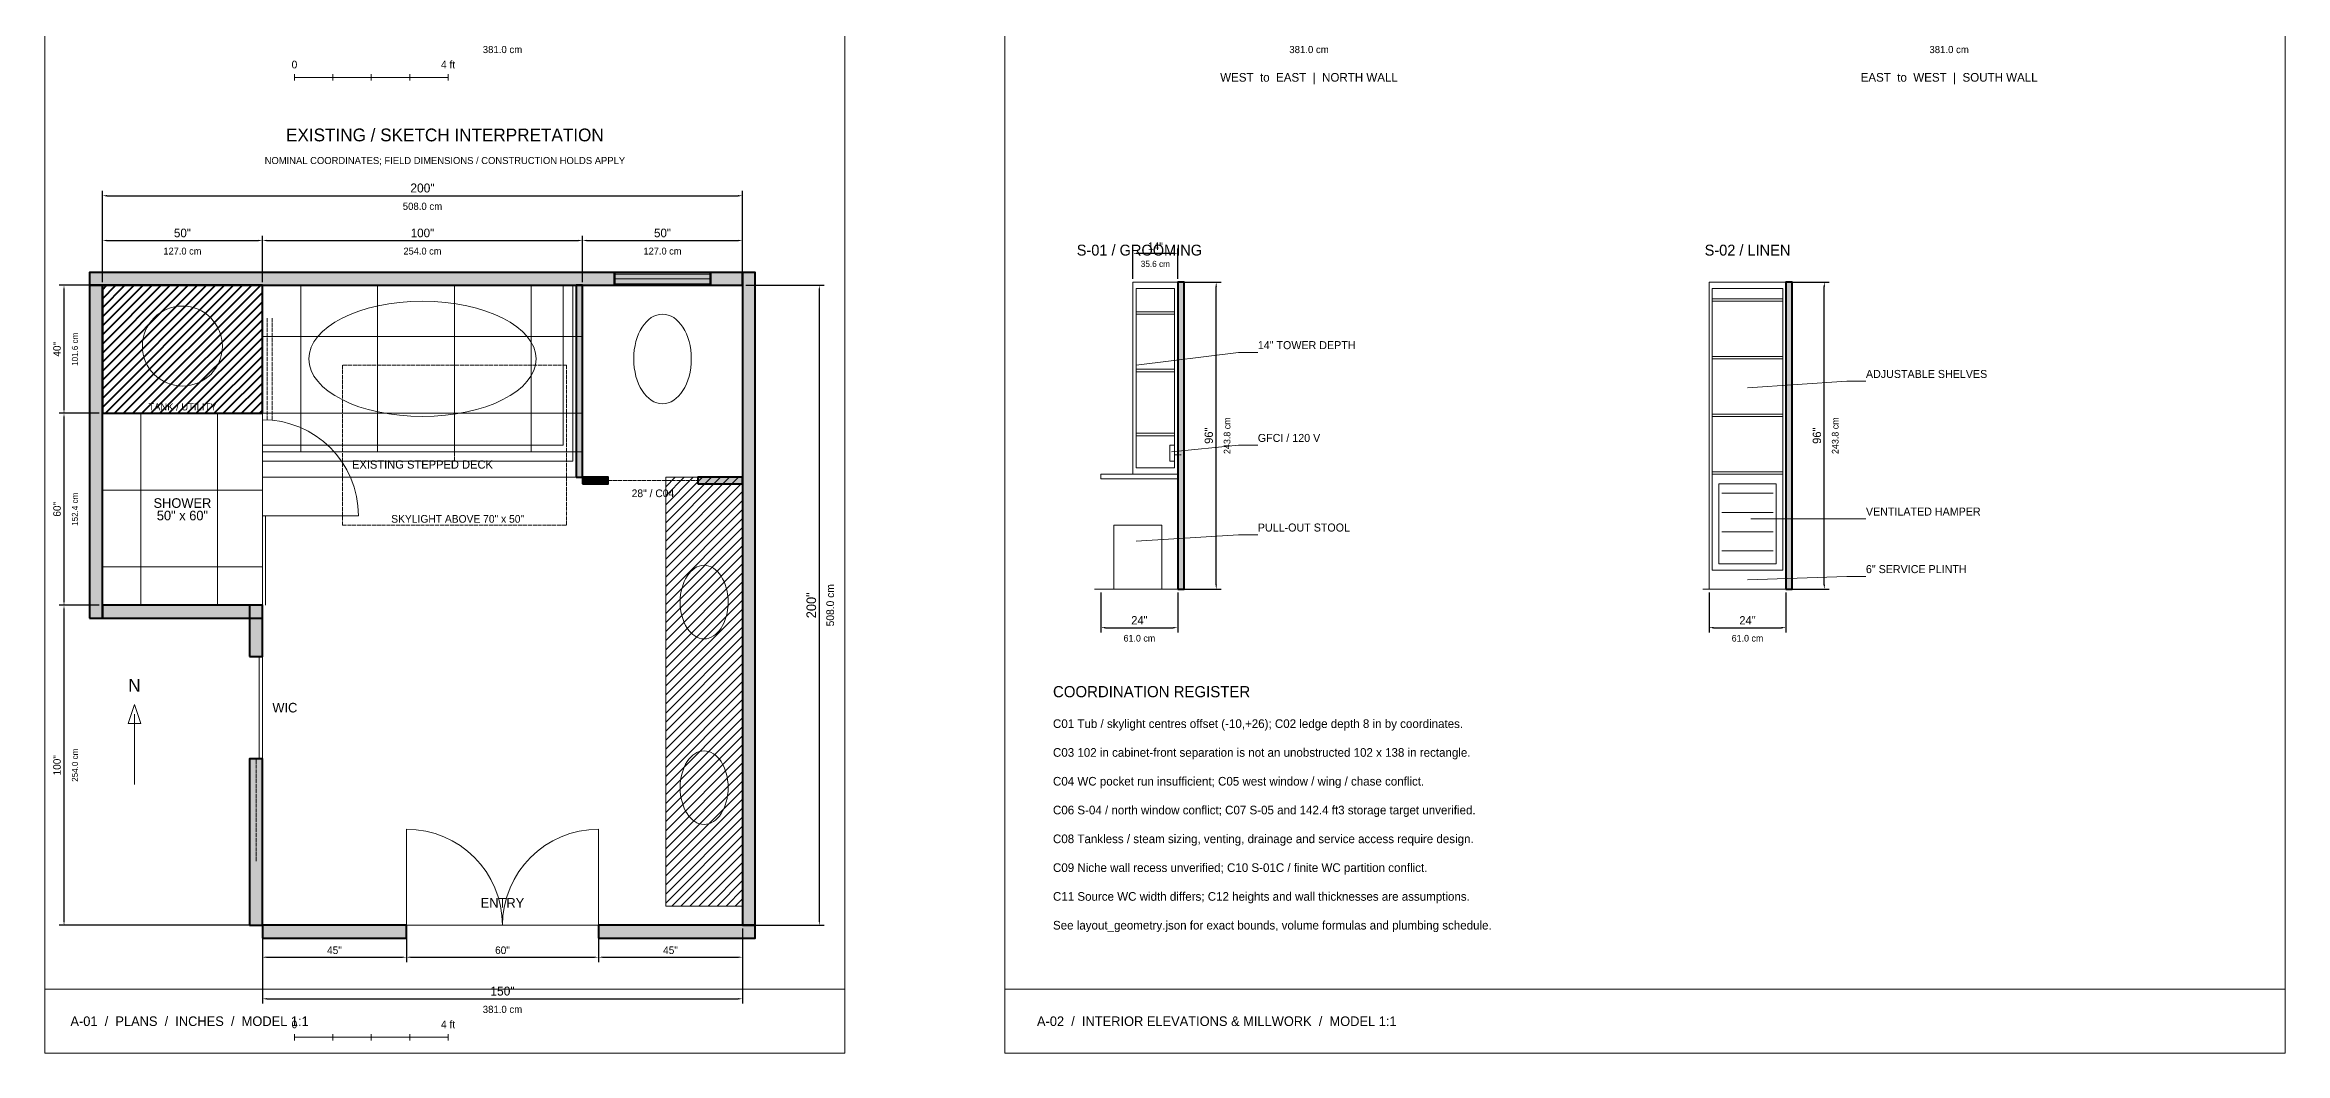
# Model space of a CAD drawing. Header units: inches. Extents: x 0 to 700, y 0 to 895.
# Drawn here: x 0 to 700, y 0 to 315 of the extents above; entities that cross this region are included whole.
import ezdxf
from ezdxf.enums import TextEntityAlignment as Align

# ---------------------------------------------------------------- set-up
doc = ezdxf.new("R2010")
doc.units = ezdxf.units.IN
doc.header["$MEASUREMENT"] = 0
doc.linetypes.add('DASHED', pattern=[1.524, 1.27, -0.254])
for name, color, linetype, lineweight in [('A-ANNO-TEXT', 7, 'Continuous', 13), ('A-CLNG-SKYLIGHT', 7, 'Continuous', 13), ('A-COORD-HOLD', 7, 'Continuous', 13), ('A-DIMS-IMP', 7, 'Continuous', 13), ('A-DIMS-MET', 7, 'Continuous', 13), ('A-DOOR', 7, 'Continuous', 13), ('A-ELEV-LINE', 7, 'Continuous', 13), ('A-FIXT-PLMB', 7, 'Continuous', 18), ('A-FLOR-PATT', 7, 'Continuous', 13), ('A-GLAZ', 7, 'Continuous', 13), ('A-MILLWORK-STOR', 7, 'Continuous', 18), ('A-WALL-EXIST', 7, 'Continuous', 40), ('A-WALL-NEW', 7, 'Continuous', 40)]:
    doc.layers.add(name, color=color, linetype=linetype, lineweight=lineweight)
doc.styles.add('BODY', font='IBMPlexSans-400.ttf')
doc.styles.add('MONO', font='JetBrainsMono-400.ttf')
doc.styles.add('TITLE', font='SpaceGrotesk-600.ttf')
doc.dimstyles.new('BATH-ARCH', dxfattribs={"dimtxt": 2.6, "dimasz": 1.4, "dimexe": 1.5, "dimexo": 1, "dimgap": 1, "dimtad": 1, "dimdec": 0, "dimtxsty": 'MONO', "dimcen": 2.5, "dimclrd": 7, "dimclre": 7, "dimclrt": 7, "dimazin": 3, "dimtfac": 1, "dimtmove": 0, "dimatfit": 3})

msp = doc.modelspace()

# ---------------------------------------------------------------- hatches: boundary and pattern name
at = {"layer": 'A-MILLWORK-STOR'}
h = msp.add_hatch(dxfattribs=at)
h.set_pattern_fill('ANSI31', scale=16)
h.paths.add_polyline_path([(194, 46), (218, 46), (218, 180), (194, 180)])
at = {"layer": 'A-WALL-EXIST'}
h = msp.add_hatch(color=8, dxfattribs=at)
h.dxf.hatch_style = 1
h.paths.add_polyline_path([(14, 240), (178, 240), (178, 244), (14, 244)])
h = msp.add_hatch(color=8, dxfattribs=at)
h.dxf.hatch_style = 1
h.paths.add_polyline_path([(14, 136), (18, 136), (18, 240), (14, 240)])
h = msp.add_hatch(dxfattribs=at)
h.set_pattern_fill('ANSI31', scale=16)
h.paths.add_polyline_path([(18, 200), (68, 200), (68, 240), (18, 240)])
h = msp.add_hatch(color=8, dxfattribs=at)
h.dxf.hatch_style = 1
h.paths.add_polyline_path([(178, 240), (208, 240), (208, 244), (178, 244)])
h = msp.add_hatch(color=8, dxfattribs=at)
h.dxf.hatch_style = 1
h.paths.add_polyline_path([(208, 240), (218, 240), (218, 244), (208, 244)])
h = msp.add_hatch(color=8, dxfattribs=at)
h.dxf.hatch_style = 1
h.paths.add_polyline_path([(218, 40), (222, 40), (222, 244), (218, 244)])
h = msp.add_hatch(color=8, dxfattribs=at)
h.dxf.hatch_style = 1
h.paths.add_polyline_path([(354, 145), (356, 145), (356, 241), (354, 241)])
h = msp.add_hatch(color=8, dxfattribs=at)
h.dxf.hatch_style = 1
h.paths.add_polyline_path([(544, 145), (546, 145), (546, 241), (544, 241)])
h = msp.add_hatch(color=8, dxfattribs=at)
h.dxf.hatch_style = 1
h.paths.add_polyline_path([(18, 136), (68, 136), (68, 140), (18, 140)])
h = msp.add_hatch(color=8, dxfattribs=at)
h.dxf.hatch_style = 1
h.paths.add_polyline_path([(64, 124), (68, 124), (68, 140), (64, 140)])
h = msp.add_hatch(color=8, dxfattribs=at)
h.dxf.hatch_style = 1
h.paths.add_polyline_path([(64, 40), (68, 40), (68, 92), (64, 92)])
h = msp.add_hatch(color=8, dxfattribs=at)
h.dxf.hatch_style = 1
h.paths.add_polyline_path([(68, 36), (113, 36), (113, 40), (68, 40)])
h = msp.add_hatch(color=8, dxfattribs=at)
h.dxf.hatch_style = 1
h.paths.add_polyline_path([(173, 36), (222, 36), (222, 40), (173, 40)])
at = {"layer": 'A-WALL-NEW'}
h = msp.add_hatch(color=8, dxfattribs=at)
h.dxf.hatch_style = 1
h.paths.add_polyline_path([(166, 180), (168, 180), (168, 240), (166, 240)])
h = msp.add_hatch(color=8, dxfattribs=at)
h.dxf.hatch_style = 1
h.paths.add_polyline_path([(168, 178), (176, 178), (176, 180), (168, 180)])
h = msp.add_hatch(color=8, dxfattribs=at)
h.dxf.hatch_style = 1
h.paths.add_polyline_path([(204, 178), (218, 178), (218, 180), (204, 180)])

# ---------------------------------------------------------------- linework, layer by layer
at = {"layer": 'A-ANNO-TEXT'}
msp.add_line((28, 84), (28, 106), dxfattribs=at)
at = {"layer": 'A-CLNG-SKYLIGHT', "linetype": 'DASHED'}
for p, q in [((123, 190), (133, 190)), ((128, 185), (128, 195))]:
    msp.add_line(p, q, dxfattribs=at)
msp.add_lwpolyline([(93, 165), (163, 165), (163, 215), (93, 215)], close=True, dxfattribs=at)
at = {"layer": 'A-COORD-HOLD', "linetype": 'DASHED'}
for p, q in [((69.5, 198), (69.5, 230)), ((71, 198), (71, 230)), ((176, 179), (204, 179))]:
    msp.add_line(p, q, dxfattribs=at)
at = {"layer": 'A-DIMS-IMP'}
for p, q in [((78, 306), (78, 304)), ((78, 305), (126, 305)), ((90, 306), (90, 304)), ((102, 306), (102, 304)), ((114, 306), (114, 304)), ((126, 306), (126, 304)), ((78, 6), (78, 4)), ((78, 5), (126, 5)), ((90, 6), (90, 4)), ((102, 6), (102, 4)), ((114, 6), (114, 4)), ((126, 6), (126, 4))]:
    msp.add_line(p, q, dxfattribs=at)
at = {"layer": 'A-DOOR'}
for p, q in [((68, 168), (98, 168)), ((64, 124), (68, 124)), ((67, 92), (67, 124)), ((64, 92), (68, 92)), ((113, 40), (113, 70)), ((173, 40), (173, 70))]:
    msp.add_line(p, q, dxfattribs=at)
at = {"layer": 'A-DOOR', "linetype": 'DASHED'}
msp.add_line((66, 60), (66, 92), dxfattribs=at)
at = {"layer": 'A-DOOR'}
for centre, start, end in [((68, 168), 0, 90), ((113, 40), 0, 90), ((173, 40), 90, 180)]:
    msp.add_arc(centre, 30, start, end, dxfattribs=at)
at = {"layer": 'A-ELEV-LINE'}
for p, q in [((341, 215), (373, 219)), ((373, 219), (379, 219)), ((532, 208), (563, 210)), ((563, 210), (569, 210)), ((352, 188), (373, 190)), ((373, 190), (379, 190)), ((341, 160), (373, 162)), ((373, 162), (379, 162)), ((533, 167), (563, 167)), ((563, 167), (569, 167)), ((532, 148), (563, 149)), ((563, 149), (569, 149)), ((328, 145), (360, 145)), ((518, 145), (550, 145)), ((0, 20), (250, 20)), ((300, 20), (700, 20))]:
    msp.add_line(p, q, dxfattribs=at)
at = {"layer": 'A-ELEV-LINE', "linetype": 'DASHED'}
msp.add_line((353, 187), (355, 187), dxfattribs=at)
at = {"layer": 'A-ELEV-LINE'}
for points in [[(0, 0), (250, 0), (250, 895), (0, 895)], [(300, 0), (700, 0), (700, 895), (300, 895)], [(351.5, 185), (353, 185), (353, 190), (351.5, 190)], [(28, 109), (26, 103), (30, 103)]]:
    msp.add_lwpolyline(points, close=True, dxfattribs=at)
at = {"layer": 'A-FIXT-PLMB'}
for points in [[(68, 180), (168, 180), (168, 240), (68, 240)], [(68, 185), (165, 185), (165, 240), (68, 240)], [(68, 190), (162, 190), (162, 240), (68, 240)], [(330, 179.5), (354, 179.5), (354, 181), (330, 181)]]:
    msp.add_lwpolyline(points, close=True, dxfattribs=at)
for centre, major_axis, ratio in [((43, 221), (12.5, 0), 1), ((118, 217), (35.5, 0), 0.507042), ((193, 217), (0, 14), 0.642857), ((206, 141), (0, 11.5), 0.652174), ((206, 83), (0, 11.5), 0.652174)]:
    msp.add_ellipse(centre, major_axis=major_axis, ratio=ratio, dxfattribs=at)
at = {"layer": 'A-FLOR-PATT'}
for p, q in [((80, 188), (80, 240)), ((104, 188), (104, 240)), ((128, 188), (128, 240)), ((152, 188), (152, 240)), ((68, 224), (168, 224)), ((30, 140), (30, 200)), ((54, 140), (54, 200)), ((68, 200), (168, 200)), ((18, 176), (68, 176)), ((18, 152), (68, 152))]:
    msp.add_line(p, q, dxfattribs=at)
for points in [[(68, 40), (218, 40), (218, 240), (18, 240), (18, 140), (68, 140)], [(68, 188), (168, 188), (168, 240), (68, 240)], [(18, 140), (68, 140), (68, 200), (18, 200)]]:
    msp.add_lwpolyline(points, close=True, dxfattribs=at)
at = {"layer": 'A-GLAZ'}
for p, q in [((178, 243.5), (208, 243.5)), ((178, 242), (208, 242)), ((178, 240.5), (208, 240.5)), ((68, 140), (68, 168)), ((69, 140), (69, 168))]:
    msp.add_line(p, q, dxfattribs=at)
at = {"layer": 'A-GLAZ', "linetype": 'DASHED'}
msp.add_line((68, 168), (68, 198), dxfattribs=at)
at = {"layer": 'A-MILLWORK-STOR'}
for p, q in [((524, 175), (540, 175)), ((524, 169), (540, 169)), ((524, 163), (540, 163)), ((524, 157), (540, 157))]:
    msp.add_line(p, q, dxfattribs=at)
for points in [[(340, 181), (354, 181), (354, 241), (340, 241)], [(341, 183), (353, 183), (353, 239), (341, 239)], [(520, 145), (544, 145), (544, 241), (520, 241)], [(521, 151), (543, 151), (543, 239), (521, 239)], [(341, 231), (353, 231), (353, 231.75), (341, 231.75)], [(521, 235), (543, 235), (543, 235.75), (521, 235.75)], [(521, 217), (543, 217), (543, 217.75), (521, 217.75)], [(341, 213), (353, 213), (353, 213.75), (341, 213.75)], [(521, 199), (543, 199), (543, 199.75), (521, 199.75)], [(341, 193), (353, 193), (353, 193.75), (341, 193.75)], [(194, 46), (218, 46), (218, 180), (194, 180)], [(521, 181), (543, 181), (543, 181.75), (521, 181.75)], [(523, 153), (541, 153), (541, 178), (523, 178)], [(334, 145), (349, 145), (349, 165), (334, 165)]]:
    msp.add_lwpolyline(points, close=True, dxfattribs=at)
at = {"layer": 'A-WALL-EXIST'}
for p, q in [((178, 240), (178, 244)), ((208, 240), (208, 244))]:
    msp.add_line(p, q, dxfattribs=at)
for points in [[(14, 240), (178, 240), (178, 244), (14, 244)], [(14, 136), (18, 136), (18, 240), (14, 240)], [(18, 200), (68, 200), (68, 240), (18, 240)], [(178, 240), (208, 240), (208, 244), (178, 244)], [(208, 240), (218, 240), (218, 244), (208, 244)], [(218, 40), (222, 40), (222, 244), (218, 244)], [(354, 145), (356, 145), (356, 241), (354, 241)], [(544, 145), (546, 145), (546, 241), (544, 241)], [(18, 136), (68, 136), (68, 140), (18, 140)], [(64, 124), (68, 124), (68, 140), (64, 140)], [(64, 40), (68, 40), (68, 92), (64, 92)], [(68, 36), (113, 36), (113, 40), (68, 40)], [(173, 36), (222, 36), (222, 40), (173, 40)]]:
    msp.add_lwpolyline(points, close=True, dxfattribs=at)
at = {"layer": 'A-WALL-NEW'}
for points in [[(166, 180), (168, 180), (168, 240), (166, 240)], [(168, 178), (176, 178), (176, 180), (168, 180)], [(204, 178), (218, 178), (218, 180), (204, 180)]]:
    msp.add_lwpolyline(points, close=True, dxfattribs=at)

# ---------------------------------------------------------------- texts
at = {"layer": 'A-ANNO-TEXT'}
for s, height, style, p in [('0', 2.4, 'MONO', (78, 309)), ('4 ft', 2.4, 'MONO', (126, 309)), ('WEST  to  EAST  |  NORTH WALL', 2.7, 'BODY', (395, 305)), ('EAST  to  WEST  |  SOUTH WALL', 2.7, 'BODY', (595, 305)), ('EXISTING / SKETCH INTERPRETATION', 4, 'TITLE', (125, 287)), ('NOMINAL COORDINATES; FIELD DIMENSIONS / CONSTRUCTION HOLDS APPLY', 2.2, 'BODY', (125, 279)), ('S-01 / GROOMING', 3.4, 'TITLE', (342, 251)), ('S-02 / LINEN', 3.4, 'TITLE', (532, 251)), ('TANK / UTILITY', 2.2, 'BODY', (43, 202)), ('EXISTING STEPPED DECK', 2.6, 'BODY', (118, 184)), ('28" / C04', 2.4, 'BODY', (190, 175)), ('SHOWER', 3, 'BODY', (43, 171.95)), ('50" x 60"', 3, 'BODY', (43, 168.05)), ('SKYLIGHT ABOVE 70" x 50"', 2.4, 'BODY', (129, 167)), ('N', 4, 'TITLE', (28, 115)), ('WIC', 3, 'TITLE', (75, 108)), ('ENTRY', 3, 'TITLE', (143, 47)), ('0', 2.4, 'MONO', (78, 9)), ('4 ft', 2.4, 'MONO', (126, 9))]:
    msp.add_text(s, height=height, dxfattribs=dict(at, style=style)).set_placement(p, align=Align.MIDDLE_CENTER)
for s, height, style, p in [('14" TOWER DEPTH', 2.5, 'BODY', (379, 221.3)), ('ADJUSTABLE SHELVES', 2.5, 'BODY', (569, 212.3)), ('GFCI / 120 V', 2.5, 'BODY', (379, 192.3)), ('VENTILATED HAMPER', 2.5, 'BODY', (569, 169.3)), ('PULL-OUT STOOL', 2.5, 'BODY', (379, 164.3)), ('6" SERVICE PLINTH', 2.5, 'BODY', (569, 151.3)), ('COORDINATION REGISTER', 3.5, 'TITLE', (315, 113)), ('C01 Tub / skylight centres offset (-10,+26); C02 ledge depth 8 in by coordinates.', 2.7, 'BODY', (315, 103)), ('C03 102 in cabinet-front separation is not an unobstructed 102 x 138 in rectangle.', 2.7, 'BODY', (315, 94)), ('C04 WC pocket run insufficient; C05 west window / wing / chase conflict.', 2.7, 'BODY', (315, 85)), ('C06 S-04 / north window conflict; C07 S-05 and 142.4 ft3 storage target unverified.', 2.7, 'BODY', (315, 76)), ('C08 Tankless / steam sizing, venting, drainage and service access require design.', 2.7, 'BODY', (315, 67)), ('C09 Niche wall recess unverified; C10 S-01C / finite WC partition conflict.', 2.7, 'BODY', (315, 58)), ('C11 Source WC width differs; C12 heights and wall thicknesses are assumptions.', 2.7, 'BODY', (315, 49)), ('See layout_geometry.json for exact bounds, volume formulas and plumbing schedule.', 2.7, 'BODY', (315, 40)), ('A-01  /  PLANS  /  INCHES  /  MODEL 1:1', 3, 'TITLE', (8, 10)), ('A-02  /  INTERIOR ELEVATIONS & MILLWORK  /  MODEL 1:1', 3, 'TITLE', (310, 10))]:
    msp.add_text(s, height=height, dxfattribs=dict(at, style=style)).set_placement(p, align=Align.MIDDLE_LEFT)
at = {"layer": 'A-DIMS-MET', "style": 'MONO'}
for s, height, p in [('381.0 cm', 2.24, (143, 313.7)), ('381.0 cm', 2.24, (395, 313.7)), ('381.0 cm', 2.24, (595, 313.7)), ('508.0 cm', 2.24, (118, 264.7)), ('127.0 cm', 2.16, (43, 250.7)), ('254.0 cm', 2.16, (118, 250.7)), ('127.0 cm', 2.16, (193, 250.7)), ('35.6 cm', 1.92, (347, 246.7)), ('61.0 cm', 2.08, (342, 129.7)), ('61.0 cm', 2.08, (532, 129.7)), ('381.0 cm', 2.24, (143, 13.7))]:
    msp.add_text(s, height=height, dxfattribs=at).set_placement(p, align=Align.MIDDLE_CENTER)
for s, height, p in [('101.6 cm', 1.88, (9.4, 220)), ('243.8 cm', 2.08, (369.4, 193)), ('243.8 cm', 2.08, (559.4, 193)), ('152.4 cm', 1.88, (9.4, 170)), ('508.0 cm', 2.4, (245.4, 140)), ('254.0 cm', 1.88, (9.4, 90))]:
    msp.add_text(s, height=height, rotation=90, dxfattribs=at).set_placement(p, align=Align.MIDDLE_CENTER)

# ---------------------------------------------------------------- dimensions: what is measured, and where the dimension line sits
at = {"layer": 'A-DIMS-IMP'}
for base, p1, p2, override in [((18, 268), (18, 240), (218, 240), {"dimtxt": 2.8, "dimtad": 1, "dimpost": '<>"'}), ((18, 254), (18, 240), (68, 240), {"dimtxt": 2.7, "dimtad": 1, "dimpost": '<>"'}), ((68, 254), (68, 240), (168, 240), {"dimtxt": 2.7, "dimtad": 1, "dimpost": '<>"'}), ((168, 254), (168, 240), (218, 240), {"dimtxt": 2.7, "dimtad": 1, "dimpost": '<>"'}), ((340, 250), (340, 241), (354, 241), {"dimtxt": 2.4, "dimtad": 1, "dimpost": '<>"'}), ((330, 133), (330, 145), (354, 145), {"dimtxt": 2.6, "dimtad": 1, "dimpost": '<>"'}), ((520, 133), (520, 145), (544, 145), {"dimtxt": 2.6, "dimtad": 1, "dimpost": '<>"'}), ((68, 17), (68, 40), (218, 40), {"dimtxt": 2.8, "dimtad": 1, "dimpost": '<>"'}), ((68, 30), (68, 40), (113, 40), {"dimtxt": 2.35, "dimtad": 1, "dimpost": '<>"'}), ((113, 30), (113, 40), (173, 40), {"dimtxt": 2.35, "dimtad": 1, "dimpost": '<>"'}), ((173, 30), (173, 40), (218, 40), {"dimtxt": 2.35, "dimtad": 1, "dimpost": '<>"'})]:
    msp.add_linear_dim(base=base, p1=p1, p2=p2, dimstyle='BATH-ARCH', override=override, dxfattribs=at).render()
for base, p1, p2, override in [((6, 200), (18, 200), (18, 240), {"dimtxt": 2.35, "dimtad": 1, "dimpost": '<>"'}), ((242, 40), (218, 40), (218, 240), {"dimtxt": 3, "dimtad": 1, "dimpost": '<>"'}), ((366, 145), (354, 145), (354, 241), {"dimtxt": 2.6, "dimtad": 1, "dimpost": '<>"'}), ((556, 145), (544, 145), (544, 241), {"dimtxt": 2.6, "dimtad": 1, "dimpost": '<>"'}), ((6, 140), (18, 140), (18, 200), {"dimtxt": 2.35, "dimtad": 1, "dimpost": '<>"'}), ((6, 40), (68, 40), (18, 140), {"dimtxt": 2.35, "dimtad": 1, "dimpost": '<>"'})]:
    msp.add_linear_dim(base=base, p1=p1, p2=p2, angle=90, dimstyle='BATH-ARCH', override=override, dxfattribs=at).render()

doc.saveas('drawing.dxf')
